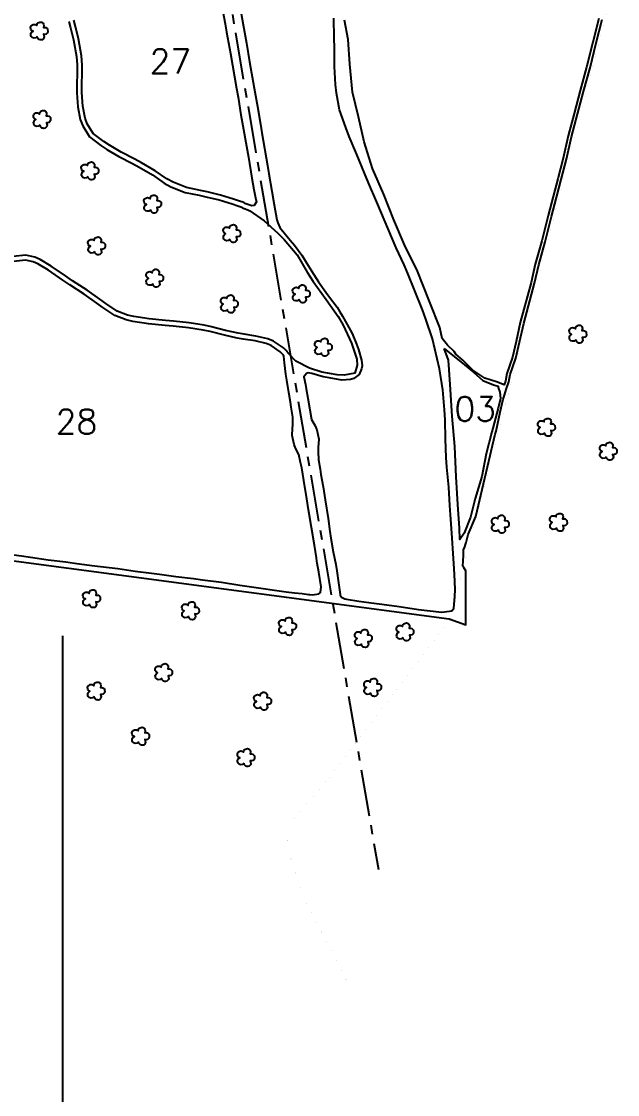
# Model space of a CAD drawing. Extents: x 742777 to 745927, y 7824687 to 7829142.
# Drawn here: x 744867 to 745345, y 7826176 to 7827038 of the extents above; entities that cross this region are included whole.
import ezdxf

# ---------------------------------------------------------------- set-up
doc = ezdxf.new("R2010")
doc.units = 0
doc.header["$MEASUREMENT"] = 0
doc.linetypes.add('CENTER', pattern=[2, 1.25, -0.25, 0.25, -0.25])
doc.linetypes.add('CONTINUO', pattern=[0])
for name, color, linetype in [('0114000982', 1, 'Continuous'), ('_SIMBOLO ARVORE', 118, 'Continuous'), ('CERCA', 54, 'CERCA_TopoEVN'), ('MALHA', 8, 'Continuous'), ('REDE_DE_LUZ', 6, 'CENTER'), ('TEXTO_NUN_TAL', 7, 'Continuous')]:
    doc.layers.add(name, color=color, linetype=linetype)
for name, color, linetype, lineweight in [('0114000982002', 5, 'Continuous', 25), ('0114000982003', 5, 'Continuous', 25), ('0114000982026', 5, 'Continuous', 25), ('0114000982027', 5, 'Continuous', 25), ('0114000982028', 5, 'Continuous', 25)]:
    doc.layers.add(name, color=color, linetype=linetype, lineweight=lineweight)
doc.styles.add('Simplex', font='simplex.shx')
doc.linetypes.add('CERCA_TopoEVN', pattern='A,0.5,-0.2,["X",Standard,S=0.1,R=0,X=-0.1,Y=-0.05],-0.2', length=0.9)

msp = doc.modelspace()

# ---------------------------------------------------------------- linework, layer by layer
at = {"layer": '0114000982', "linetype": 'Continuous'}
for points in [[(744750.08, 7826619.52), (745210.15, 7826558.2), (745223.43, 7826553.53), (745223.35, 7826596.79), (745222.05, 7826598.85), (745221.03, 7826600.65), (745221.63, 7826609.24), (745221.68, 7826613.69), (745222.67, 7826616.14), (745223.07, 7826617.88), (745223.69, 7826619.54), (745225.36, 7826626.01), (745231.39, 7826640.48), (745247.08, 7826706.55), (745247.91, 7826709.07), (745250.9, 7826724.32), (745253.31, 7826734.61), (745254.39, 7826737.96), (745255.95, 7826742.52), (745258.08, 7826748.45), (745259.11, 7826754.47), (745263.62, 7826767.52), (745266.55, 7826780.34), (745269.93, 7826795.49), (745278.5, 7826827.7), (745281.92, 7826842.43), (745287.16, 7826861.06), (745292.2, 7826881.36), (745296.17, 7826896.53), (745300.03, 7826910.84), (745304.19, 7826927.4), (745308.35, 7826945.27), (745313.19, 7826963.35), (745317.83, 7826981.67), (745323.12, 7827000.55), (745328.15, 7827020.58), (745332.98, 7827039.53)], [(744904.95, 7827037.91), (744906.23, 7827032.74), (744908.58, 7827023.03), (744910.98, 7827009.66), (744911.43, 7827002.94), (744911.43, 7826997.38), (744911.19, 7826986.19), (744911.35, 7826980.5), (744912.2, 7826969.36), (744914.03, 7826959.03), (744915.97, 7826953.92), (744921.49, 7826945.25), (744930.57, 7826938.15), (744935.28, 7826934.99), (744944.94, 7826929.5), (744955.83, 7826923.82), (744961.2, 7826920.87), (744971.99, 7826914.6), (744981.4, 7826908.09), (744986.83, 7826905.17), (744998.17, 7826900.61), (745009.56, 7826898.29), (745014.91, 7826897.08), (745025.41, 7826894.53), (745035.82, 7826891.48), (745040.52, 7826889.81), (745043.02, 7826888.96), (745043.46, 7826888.74), (745044.2, 7826888.12), (745045.59, 7826887.74), (745048.59, 7826886.7), (745050, 7826885.81), (745061.64, 7826877.9), (745072.71, 7826867.88), (745077.55, 7826862.82), (745088.03, 7826850.62), (745096.13, 7826836.59), (745100.91, 7826829.22), (745111.41, 7826814.61), (745120.91, 7826800.94), (745124.89, 7826794.07), (745131.67, 7826779.68), (745135.91, 7826766.62), (745136.24, 7826761.96), (745134.36, 7826755.42), (745125.76, 7826753.98), (745120.31, 7826754.06), (745107.87, 7826756.19), (745097.91, 7826759.62), (745087.04, 7826765.17), (745081.51, 7826771.1), (745080.82, 7826771.67), (745080.74, 7826771.92), (745080.13, 7826772.69), (745079.29, 7826773.57), (745077.06, 7826775.84), (745069.21, 7826781.15), (745064.49, 7826783.17), (745055.03, 7826785.34), (745045.5, 7826786.7), (745040.71, 7826787.57), (745030.59, 7826789.8), (745019.26, 7826792.74), (745013.33, 7826793.99), (745001.45, 7826795.95), (744988.9, 7826797.24), (744982.46, 7826797.88), (744969.27, 7826799.11), (744956.91, 7826800.91), (744951.97, 7826802.13), (744943.72, 7826805.36), (744934.52, 7826811.56), (744929.64, 7826814.95), (744919.49, 7826822.13), (744907.92, 7826829.75), (744902.21, 7826833.57), (744890.71, 7826841.43), (744881.88, 7826846.83), (744877.54, 7826848.71), (744870.29, 7826850.15), (744859.95, 7826849.18)]]:
    msp.add_lwpolyline(points, dxfattribs=at)
at = {"layer": '0114000982002', "linetype": 'Continuous'}
msp.add_lwpolyline([(745330.23, 7827040.22), (745325.41, 7827021.27), (745320.38, 7827001.28), (745315.09, 7826982.4), (745310.45, 7826964.06), (745305.61, 7826945.96), (745301.44, 7826928.07), (745297.3, 7826911.55), (745293.43, 7826897.26), (745289.46, 7826882.06), (745284.42, 7826861.78), (745279.18, 7826843.13), (745275.76, 7826828.39), (745267.18, 7826796.17), (745263.79, 7826780.96), (745260.89, 7826768.3), (745256.36, 7826755.17), (745255.33, 7826749.18), (745254.24, 7826746.13), (745253.37, 7826746.44), (745248.79, 7826748.2), (745238.62, 7826751.59), (745228.96, 7826757.9), (745221.08, 7826765.83), (745215.47, 7826770.85), (745213.99, 7826772.96), (745208.73, 7826778.08), (745204.57, 7826783.31), (745202.72, 7826792.09), (745194.23, 7826813.11), (745184.59, 7826837.28), (745174.28, 7826858.48), (745165.75, 7826878.67), (745157.7, 7826898.82), (745148.55, 7826919.72), (745141.97, 7826941.12), (745137.25, 7826961.34), (745132.57, 7826981.18), (745130.24, 7827003.46), (745129.03, 7827023.31), (745126.19, 7827038.81)], dxfattribs=at)
at = {"layer": '0114000982003', "linetype": 'Continuous'}
msp.add_lwpolyline([(745206.12, 7826775.18), (745222.27, 7826762.22), (745229.96, 7826756.03), (745237.19, 7826749.72), (745245.78, 7826746.07), (745249.4, 7826744.99), (745249.3, 7826743.87), (745250.8, 7826740.18), (745251.33, 7826735.2), (745249.46, 7826727.48), (745245.17, 7826711.42), (745244.26, 7826708.53), (745239.84, 7826690.62), (745236.17, 7826672.57), (745230.98, 7826654.83), (745227.29, 7826639.89), (745222.14, 7826626.96), (745218.53, 7826621.93), (745218.49, 7826631.08), (745217, 7826650.15), (745215.77, 7826672.32), (745214.59, 7826696.57), (745212.46, 7826721.05), (745210.91, 7826746.43), (745209.46, 7826765.86), (745206.12, 7826775.18)], close=True, dxfattribs=at)
at = {"layer": '0114000982026', "elevation": 717.2}
msp.add_lwpolyline([(745041.31, 7827055.04), (745044.77, 7827035.09), (745047.36, 7827020.34), (745049.96, 7827005.4), (745053.6, 7826984.27), (745056.19, 7826969.55), (745058.54, 7826955.47), (745059.72, 7826948.53), (745064.33, 7826922.09), (745065.47, 7826915.46), (745067.79, 7826901.73), (745069.67, 7826890.75), (745071.79, 7826878.68), (745072.59, 7826876.19), (745074.07, 7826872.44), (745075.2, 7826871.21), (745082.55, 7826862.37), (745085.89, 7826858.15), (745091.93, 7826850.1), (745096.82, 7826841.93), (745099.47, 7826837.65), (745105.18, 7826828.7), (745111.14, 7826820.52), (745114.13, 7826816.5), (745120.11, 7826808.57), (745122.35, 7826804.87), (745124.58, 7826801.17), (745127, 7826796.91), (745132.2, 7826787.25), (745135.67, 7826778.81), (745137.2, 7826774.56), (745139.85, 7826765.99), (745140.22, 7826761.34), (745139.81, 7826759.04), (745137.85, 7826754.52), (745133.63, 7826751.28), (745130.83, 7826750.37), (745123.85, 7826749.98), (745113.84, 7826751.64), (745109.03, 7826752.68), (745099.79, 7826755.18), (745096.82, 7826755.9), (745095.54, 7826755.36), (745093.39, 7826752.49), (745094.7, 7826746.43), (745095.37, 7826743.01), (745096.76, 7826735.37), (745099.65, 7826718.28), (745102.63, 7826713.11), (745103.79, 7826709.93), (745105.45, 7826702.39), (745104.96, 7826695.82), (745104.89, 7826692.53), (745105.11, 7826685.95), (745106.46, 7826678.4), (745107.21, 7826674.06), (745108.86, 7826664.26), (745110.5, 7826653.77), (745112.92, 7826638.93), (745114.32, 7826628.52), (745115.15, 7826623.17), (745117.06, 7826612.2), (745119.11, 7826601.93), (745119.97, 7826596.94), (745121.33, 7826587.25), (745122.61, 7826577.81), (745122.72, 7826577.34), (745123.57, 7826575.72), (745124.65, 7826575.03), (745126.41, 7826574.46), (745127.63, 7826574.21), (745137.64, 7826572.61), (745149.65, 7826570.94), (745156.13, 7826570.06), (745170.07, 7826568.22), (745185.55, 7826565.88), (745192.37, 7826564.97), (745204.19, 7826563.7), (745210.3, 7826564.46), (745212.05, 7826564.85), (745212.41, 7826565.11), (745213.73, 7826566.75), (745214.74, 7826576.26), (745214.88, 7826581.74), (745214.43, 7826594.13), (745213.61, 7826606.86), (745212.27, 7826627.02), (745211.16, 7826641.83), (745210.69, 7826649.21), (745209.94, 7826663.95), (745208.28, 7826679.94), (745207.74, 7826687.68), (745207.26, 7826702.61), (745206.83, 7826718.11), (745206.4, 7826726.03), (745205.09, 7826742.24), (745202.26, 7826758.88), (745200.58, 7826767.05), (745196.69, 7826783.07), (745191.42, 7826798.76), (745188.6, 7826806.47), (745182.59, 7826821.63), (745176.89, 7826835.53), (745173.88, 7826842.42), (745167.58, 7826856.11), (745152, 7826892.74), (745145.29, 7826908.29), (745142.08, 7826915.95), (745135.95, 7826931.03), (745129.82, 7826945.47), (745127.05, 7826952.64), (745122.1, 7826966.85), (745119.73, 7826980.33), (745118.92, 7826987.29), (745118.1, 7827001.67), (745118, 7827016.65), (745117.91, 7827024.4), (745117.62, 7827040.41)], dxfattribs=at)
at = {"layer": '0114000982027', "elevation": 714.03}
msp.add_lwpolyline([(745027.75, 7827050.06), (745030.21, 7827036.04), (745031.42, 7827029.29), (745033.79, 7827016.34), (745034.53, 7827012.2), (745039.49, 7826984.08), (745040.67, 7826977.13), (745043, 7826962.9), (745049.07, 7826928.78), (745051.84, 7826911.99), (745053.31, 7826902.96), (745055.03, 7826894.92), (745055.56, 7826893.03), (745053.5, 7826890.13), (745051.74, 7826889.84), (745046.77, 7826891.57), (745046.1, 7826891.75), (745045.67, 7826892.11), (745044.57, 7826892.66), (745041.84, 7826893.59), (745037.06, 7826895.29), (745026.45, 7826898.4), (745015.83, 7826900.98), (745010.4, 7826902.2), (744999.33, 7826904.46), (744988.53, 7826908.8), (744983.5, 7826911.51), (744974.14, 7826917.98), (744963.17, 7826924.35), (744957.72, 7826927.35), (744946.86, 7826933.01), (744937.39, 7826938.4), (744932.92, 7826941.39), (744924.5, 7826947.98), (744919.57, 7826955.72), (744917.91, 7826960.1), (744916.18, 7826969.86), (744915.35, 7826980.71), (744915.2, 7826986.2), (744915.43, 7826997.34), (744915.43, 7827003.07), (744914.96, 7827010.15), (744912.5, 7827023.86), (744910.12, 7827033.69), (744908.84, 7827038.88)], dxfattribs=at)
at = {"layer": '0114000982028', "elevation": 723.09}
msp.add_lwpolyline([(744852.79, 7826610.7), (744866.95, 7826608.77), (744874.05, 7826607.77), (744888.28, 7826605.71), (744902.44, 7826603.97), (744909.45, 7826603.05), (744923.34, 7826601.11), (744937.16, 7826599.51), (744944.09, 7826598.6), (744958.02, 7826596.59), (744971.17, 7826594.95), (744977.71, 7826594.08), (744990.69, 7826592.24), (745004.78, 7826590.57), (745012.12, 7826589.64), (745027.4, 7826587.61), (745042.04, 7826585.37), (745049.51, 7826584.27), (745079.27, 7826580.05), (745085.96, 7826579.2), (745092.07, 7826578.52), (745097.25, 7826577.81), (745098.18, 7826577.83), (745100.34, 7826577.65), (745105.4, 7826578.27), (745106.78, 7826579.54), (745107.24, 7826584.04), (745105.38, 7826595.76), (745104.19, 7826602.86), (745103.92, 7826604.55), (745103.51, 7826607.17), (745101.99, 7826617.31), (745097.27, 7826645.69), (745095.85, 7826654.64), (745093.44, 7826669.3), (745091.72, 7826679.51), (745090.9, 7826683.7), (745089.35, 7826690.28), (745086.76, 7826695.23), (745085.72, 7826698.29), (745084.17, 7826705.57), (745084.48, 7826711.19), (745084.59, 7826714.12), (745084.72, 7826720.21), (745083.32, 7826728.32), (745082.66, 7826732.28), (745081.43, 7826740.04), (745079.8, 7826749.89), (745079.09, 7826754.67), (745077.85, 7826763.92), (745077.41, 7826769.17), (745077.15, 7826770.01), (745077.11, 7826770.06), (745076.42, 7826770.79), (745074.49, 7826772.75), (745067.29, 7826777.62), (745063.25, 7826779.35), (745054.3, 7826781.4), (745044.86, 7826782.75), (745039.93, 7826783.65), (745029.66, 7826785.91), (745018.35, 7826788.85), (745012.6, 7826790.06), (745000.92, 7826791.98), (744988.5, 7826793.26), (744982.08, 7826793.9), (744968.8, 7826795.14), (744956.15, 7826796.98), (744950.76, 7826798.31), (744941.85, 7826801.8), (744932.27, 7826808.26), (744927.35, 7826811.67), (744917.24, 7826818.83), (744905.71, 7826826.42), (744899.97, 7826830.26), (744888.54, 7826838.07), (744880.04, 7826843.27), (744876.35, 7826844.87), (744870.09, 7826846.11), (744860.45, 7826845.21)], dxfattribs=at)
at = {"layer": '_SIMBOLO ARVORE', "linetype": 'CONTINUO'}
for points in [[(744879.5, 7827025.69, 0), (744878.25, 7827024.65, 0), (744876.67, 7827024.47, 0), (744875.54, 7827024.9, 0), (744874.74, 7827025.69, 0), (744874.41, 7827026.59, 0), (744874.32, 7827027.92, 0), (744874.75, 7827028.76, 0), (744875.2, 7827029.38, 0), (744876.12, 7827030, 0), (744875.54, 7827030.19, 0), (744874.96, 7827030.66, 0), (744874.29, 7827031.72, 0), (744874.17, 7827032.98, 0), (744874.66, 7827034.3, 0), (744875.17, 7827034.77, 0), (744876.1, 7827035.34, 0), (744877.07, 7827035.47, 0), (744877.85, 7827035.36, 0), (744878.47, 7827035.07, 0), (744879.15, 7827034.47, 0), (744879.35, 7827035.62, 0), (744879.52, 7827036.08, 0), (744880.03, 7827036.72, 0), (744880.78, 7827037, 0), (744881.51, 7827037.32, 0), (744882.34, 7827037.4, 0), (744883.12, 7827037.29, 0), (744883.75, 7827036.95, 0), (744884.23, 7827036.44, 0), (744884.64, 7827035.63, 0), (744884.8, 7827034.72, 0), (744884.43, 7827033.11, 0), (744885.56, 7827033.12, 0), (744886.49, 7827032.9, 0), (744887.38, 7827032.2, 0), (744887.86, 7827031.64, 0), (744888, 7827029.42, 0), (744887.45, 7827028.42, 0), (744886.73, 7827027.76, 0), (744885.59, 7827027.45, 0), (744884.59, 7827027.54, 0), (744885.12, 7827025.46, 0), (744884.88, 7827024.58, 0), (744884.28, 7827023.73, 0), (744883.62, 7827023.21, 0), (744882.68, 7827022.98, 0), (744881.74, 7827023.03, 0), (744881.05, 7827023.23, 0), (744880.25, 7827024.02, 0), (744879.7, 7827024.73, 0), (744879.53, 7827025.8, 0)], [(744881.71, 7826954.73, 0), (744880.47, 7826953.68, 0), (744878.89, 7826953.5, 0), (744877.76, 7826953.94, 0), (744876.96, 7826954.72, 0), (744876.63, 7826955.63, 0), (744876.54, 7826956.96, 0), (744876.97, 7826957.8, 0), (744877.42, 7826958.42, 0), (744878.34, 7826959.04, 0), (744877.76, 7826959.22, 0), (744877.18, 7826959.69, 0), (744876.51, 7826960.75, 0), (744876.39, 7826962.02, 0), (744876.87, 7826963.33, 0), (744877.38, 7826963.8, 0), (744878.31, 7826964.37, 0), (744879.29, 7826964.5, 0), (744880.07, 7826964.39, 0), (744880.69, 7826964.1, 0), (744881.37, 7826963.5, 0), (744881.57, 7826964.65, 0), (744881.74, 7826965.11, 0), (744882.25, 7826965.75, 0), (744883, 7826966.03, 0), (744883.73, 7826966.36, 0), (744884.56, 7826966.43, 0), (744885.34, 7826966.32, 0), (744885.97, 7826965.98, 0), (744886.45, 7826965.48, 0), (744886.86, 7826964.66, 0), (744887.02, 7826963.75, 0), (744886.64, 7826962.14, 0), (744887.78, 7826962.16, 0), (744888.71, 7826961.93, 0), (744889.59, 7826961.23, 0), (744890.08, 7826960.67, 0), (744890.22, 7826958.45, 0), (744889.67, 7826957.45, 0), (744888.95, 7826956.79, 0), (744887.81, 7826956.49, 0), (744886.81, 7826956.57, 0), (744887.34, 7826954.5, 0), (744887.1, 7826953.61, 0), (744886.5, 7826952.77, 0), (744885.83, 7826952.24, 0), (744884.9, 7826952.01, 0), (744883.96, 7826952.07, 0), (744883.27, 7826952.26, 0), (744882.46, 7826953.05, 0), (744881.92, 7826953.76, 0), (744881.75, 7826954.83, 0)], [(744920.18, 7826913.33, 0), (744918.93, 7826912.28, 0), (744917.35, 7826912.1, 0), (744916.22, 7826912.54, 0), (744915.42, 7826913.33, 0), (744915.09, 7826914.23, 0), (744915, 7826915.56, 0), (744915.43, 7826916.4, 0), (744915.89, 7826917.02, 0), (744916.8, 7826917.64, 0), (744916.22, 7826917.82, 0), (744915.65, 7826918.3, 0), (744914.97, 7826919.36, 0), (744914.85, 7826920.62, 0), (744915.34, 7826921.93, 0), (744915.85, 7826922.4, 0), (744916.78, 7826922.97, 0), (744917.75, 7826923.1, 0), (744918.54, 7826922.99, 0), (744919.15, 7826922.71, 0), (744919.83, 7826922.1, 0), (744920.03, 7826923.26, 0), (744920.2, 7826923.72, 0), (744920.71, 7826924.36, 0), (744921.46, 7826924.63, 0), (744922.2, 7826924.96, 0), (744923.02, 7826925.03, 0), (744923.8, 7826924.92, 0), (744924.44, 7826924.59, 0), (744924.91, 7826924.08, 0), (744925.32, 7826923.26, 0), (744925.48, 7826922.36, 0), (744925.11, 7826920.74, 0), (744926.24, 7826920.76, 0), (744927.18, 7826920.53, 0), (744928.06, 7826919.83, 0), (744928.55, 7826919.28, 0), (744928.68, 7826917.05, 0), (744928.13, 7826916.06, 0), (744927.41, 7826915.39, 0), (744926.27, 7826915.09, 0), (744925.27, 7826915.18, 0), (744925.8, 7826913.1, 0), (744925.56, 7826912.21, 0), (744924.96, 7826911.37, 0), (744924.3, 7826910.84, 0), (744923.36, 7826910.61, 0), (744922.43, 7826910.67, 0), (744921.73, 7826910.87, 0), (744920.93, 7826911.65, 0), (744920.38, 7826912.36, 0), (744920.22, 7826913.44, 0)], [(744970.48, 7826886.72, 0), (744969.23, 7826885.67, 0), (744967.65, 7826885.49, 0), (744966.52, 7826885.93, 0), (744965.72, 7826886.71, 0), (744965.39, 7826887.62, 0), (744965.3, 7826888.95, 0), (744965.73, 7826889.79, 0), (744966.19, 7826890.41, 0), (744967.1, 7826891.03, 0), (744966.52, 7826891.21, 0), (744965.95, 7826891.68, 0), (744965.27, 7826892.74, 0), (744965.15, 7826894.01, 0), (744965.64, 7826895.32, 0), (744966.15, 7826895.79, 0), (744967.08, 7826896.36, 0), (744968.05, 7826896.49, 0), (744968.83, 7826896.38, 0), (744969.45, 7826896.09, 0), (744970.13, 7826895.49, 0), (744970.33, 7826896.64, 0), (744970.5, 7826897.1, 0), (744971.01, 7826897.74, 0), (744971.76, 7826898.02, 0), (744972.5, 7826898.35, 0), (744973.32, 7826898.42, 0), (744974.1, 7826898.31, 0), (744974.74, 7826897.97, 0), (744975.21, 7826897.47, 0), (744975.62, 7826896.65, 0), (744975.78, 7826895.74, 0), (744975.41, 7826894.13, 0), (744976.54, 7826894.15, 0), (744977.47, 7826893.92, 0), (744978.36, 7826893.22, 0), (744978.85, 7826892.66, 0), (744978.98, 7826890.44, 0), (744978.43, 7826889.44, 0), (744977.71, 7826888.78, 0), (744976.57, 7826888.48, 0), (744975.57, 7826888.56, 0), (744976.1, 7826886.49, 0), (744975.86, 7826885.6, 0), (744975.26, 7826884.76, 0), (744974.6, 7826884.23, 0), (744973.66, 7826884, 0), (744972.73, 7826884.06, 0), (744972.03, 7826884.25, 0), (744971.23, 7826885.04, 0), (744970.68, 7826885.75, 0), (744970.52, 7826886.82, 0)], [(745034.09, 7826863.06, 0), (745032.85, 7826862.02, 0), (745031.26, 7826861.83, 0), (745030.13, 7826862.27, 0), (745029.33, 7826863.06, 0), (745029, 7826863.96, 0), (745028.91, 7826865.29, 0), (745029.34, 7826866.13, 0), (745029.8, 7826866.75, 0), (745030.71, 7826867.37, 0), (745030.13, 7826867.56, 0), (745029.56, 7826868.03, 0), (745028.89, 7826869.09, 0), (745028.77, 7826870.35, 0), (745029.25, 7826871.66, 0), (745029.76, 7826872.14, 0), (745030.69, 7826872.7, 0), (745031.67, 7826872.83, 0), (745032.45, 7826872.72, 0), (745033.06, 7826872.44, 0), (745033.74, 7826871.83, 0), (745033.94, 7826872.99, 0), (745034.12, 7826873.45, 0), (745034.62, 7826874.09, 0), (745035.37, 7826874.36, 0), (745036.11, 7826874.69, 0), (745036.93, 7826874.77, 0), (745037.71, 7826874.65, 0), (745038.35, 7826874.32, 0), (745038.82, 7826873.81, 0), (745039.23, 7826872.99, 0), (745039.4, 7826872.09, 0), (745039.02, 7826870.47, 0), (745040.15, 7826870.49, 0), (745041.09, 7826870.27, 0), (745041.97, 7826869.57, 0), (745042.46, 7826869.01, 0), (745042.59, 7826866.78, 0), (745042.05, 7826865.79, 0), (745041.32, 7826865.12, 0), (745040.18, 7826864.82, 0), (745039.18, 7826864.91, 0), (745039.72, 7826862.83, 0), (745039.47, 7826861.95, 0), (745038.87, 7826861.1, 0), (745038.21, 7826860.57, 0), (745037.27, 7826860.34, 0), (745036.34, 7826860.4, 0), (745035.64, 7826860.6, 0), (745034.84, 7826861.38, 0), (745034.3, 7826862.09, 0), (745034.13, 7826863.17, 0)], [(744925.55, 7826853.13, 0), (744924.31, 7826852.08, 0), (744922.72, 7826851.9, 0), (744921.6, 7826852.34, 0), (744920.8, 7826853.13, 0), (744920.47, 7826854.03, 0), (744920.38, 7826855.36, 0), (744920.81, 7826856.2, 0), (744921.26, 7826856.82, 0), (744922.17, 7826857.44, 0), (744921.59, 7826857.62, 0), (744921.02, 7826858.1, 0), (744920.35, 7826859.16, 0), (744920.23, 7826860.42, 0), (744920.71, 7826861.73, 0), (744921.22, 7826862.2, 0), (744922.15, 7826862.77, 0), (744923.13, 7826862.9, 0), (744923.91, 7826862.79, 0), (744924.53, 7826862.51, 0), (744925.2, 7826861.9, 0), (744925.41, 7826863.06, 0), (744925.58, 7826863.52, 0), (744926.08, 7826864.16, 0), (744926.84, 7826864.43, 0), (744927.57, 7826864.76, 0), (744928.4, 7826864.83, 0), (744929.18, 7826864.72, 0), (744929.81, 7826864.39, 0), (744930.28, 7826863.88, 0), (744930.7, 7826863.06, 0), (744930.86, 7826862.16, 0), (744930.48, 7826860.54, 0), (744931.62, 7826860.56, 0), (744932.55, 7826860.33, 0), (744933.43, 7826859.64, 0), (744933.92, 7826859.08, 0), (744934.06, 7826856.85, 0), (744933.51, 7826855.86, 0), (744932.79, 7826855.19, 0), (744931.65, 7826854.89, 0), (744930.65, 7826854.98, 0), (744931.18, 7826852.9, 0), (744930.94, 7826852.01, 0), (744930.33, 7826851.17, 0), (744929.67, 7826850.64, 0), (744928.73, 7826850.41, 0), (744927.8, 7826850.47, 0), (744927.1, 7826850.67, 0), (744926.3, 7826851.45, 0), (744925.76, 7826852.16, 0), (744925.59, 7826853.24, 0)], [(744972.15, 7826827.26, 0), (744970.91, 7826826.21, 0), (744969.33, 7826826.03, 0), (744968.2, 7826826.47, 0), (744967.4, 7826827.25, 0), (744967.07, 7826828.15, 0), (744966.98, 7826829.49, 0), (744967.41, 7826830.33, 0), (744967.86, 7826830.95, 0), (744968.77, 7826831.57, 0), (744968.19, 7826831.75, 0), (744967.62, 7826832.22, 0), (744966.95, 7826833.28, 0), (744966.83, 7826834.54, 0), (744967.31, 7826835.86, 0), (744967.82, 7826836.33, 0), (744968.75, 7826836.9, 0), (744969.73, 7826837.03, 0), (744970.51, 7826836.92, 0), (744971.13, 7826836.63, 0), (744971.8, 7826836.03, 0), (744972.01, 7826837.18, 0), (744972.18, 7826837.64, 0), (744972.69, 7826838.28, 0), (744973.44, 7826838.56, 0), (744974.17, 7826838.89, 0), (744975, 7826838.96, 0), (744975.78, 7826838.85, 0), (744976.41, 7826838.51, 0), (744976.88, 7826838, 0), (744977.3, 7826837.19, 0), (744977.46, 7826836.28, 0), (744977.08, 7826834.67, 0), (744978.22, 7826834.69, 0), (744979.15, 7826834.46, 0), (744980.03, 7826833.76, 0), (744980.52, 7826833.2, 0), (744980.66, 7826830.98, 0), (744980.11, 7826829.98, 0), (744979.39, 7826829.32, 0), (744978.25, 7826829.01, 0), (744977.25, 7826829.1, 0), (744977.78, 7826827.03, 0), (744977.54, 7826826.14, 0), (744976.94, 7826825.3, 0), (744976.27, 7826824.77, 0), (744975.33, 7826824.54, 0), (744974.4, 7826824.59, 0), (744973.7, 7826824.79, 0), (744972.9, 7826825.58, 0), (744972.36, 7826826.29, 0), (744972.19, 7826827.36, 0)], [(745089.77, 7826814.69, 0), (745088.52, 7826813.64, 0), (745086.94, 7826813.46, 0), (745085.81, 7826813.9, 0), (745085.01, 7826814.69, 0), (745084.68, 7826815.59, 0), (745084.59, 7826816.92, 0), (745085.02, 7826817.76, 0), (745085.47, 7826818.38, 0), (745086.39, 7826819, 0), (745085.81, 7826819.18, 0), (745085.23, 7826819.66, 0), (745084.56, 7826820.72, 0), (745084.44, 7826821.98, 0), (745084.92, 7826823.29, 0), (745085.43, 7826823.76, 0), (745086.36, 7826824.33, 0), (745087.34, 7826824.46, 0), (745088.12, 7826824.35, 0), (745088.74, 7826824.07, 0), (745089.42, 7826823.46, 0), (745089.62, 7826824.62, 0), (745089.79, 7826825.08, 0), (745090.3, 7826825.72, 0), (745091.05, 7826825.99, 0), (745091.78, 7826826.32, 0), (745092.61, 7826826.39, 0), (745093.39, 7826826.28, 0), (745094.02, 7826825.95, 0), (745094.5, 7826825.44, 0), (745094.91, 7826824.62, 0), (745095.07, 7826823.72, 0), (745094.69, 7826822.1, 0), (745095.83, 7826822.12, 0), (745096.76, 7826821.89, 0), (745097.64, 7826821.19, 0), (745098.13, 7826820.64, 0), (745098.27, 7826818.41, 0), (745097.72, 7826817.42, 0), (745097, 7826816.75, 0), (745095.86, 7826816.45, 0), (745094.86, 7826816.54, 0), (745095.39, 7826814.46, 0), (745095.15, 7826813.57, 0), (745094.55, 7826812.73, 0), (745093.89, 7826812.2, 0), (745092.95, 7826811.97, 0), (745092.01, 7826812.03, 0), (745091.32, 7826812.23, 0), (745090.52, 7826813.01, 0), (745089.97, 7826813.72, 0), (745089.8, 7826814.8, 0)], [(745032.07, 7826806.56, 0), (745030.82, 7826805.51, 0), (745029.24, 7826805.33, 0), (745028.11, 7826805.77, 0), (745027.31, 7826806.55, 0), (745026.98, 7826807.46, 0), (745026.89, 7826808.79, 0), (745027.32, 7826809.63, 0), (745027.78, 7826810.25, 0), (745028.69, 7826810.87, 0), (745028.11, 7826811.05, 0), (745027.54, 7826811.52, 0), (745026.86, 7826812.58, 0), (745026.74, 7826813.85, 0), (745027.23, 7826815.16, 0), (745027.74, 7826815.63, 0), (745028.67, 7826816.2, 0), (745029.65, 7826816.33, 0), (745030.43, 7826816.22, 0), (745031.04, 7826815.93, 0), (745031.72, 7826815.33, 0), (745031.92, 7826816.48, 0), (745032.09, 7826816.94, 0), (745032.6, 7826817.58, 0), (745033.35, 7826817.86, 0), (745034.09, 7826818.19, 0), (745034.91, 7826818.26, 0), (745035.69, 7826818.15, 0), (745036.33, 7826817.82, 0), (745036.8, 7826817.31, 0), (745037.21, 7826816.49, 0), (745037.37, 7826815.58, 0), (745037, 7826813.97, 0), (745038.13, 7826813.99, 0), (745039.07, 7826813.76, 0), (745039.95, 7826813.06, 0), (745040.44, 7826812.5, 0), (745040.57, 7826810.28, 0), (745040.03, 7826809.28, 0), (745039.3, 7826808.62, 0), (745038.16, 7826808.32, 0), (745037.16, 7826808.4, 0), (745037.7, 7826806.33, 0), (745037.45, 7826805.44, 0), (745036.85, 7826804.6, 0), (745036.19, 7826804.07, 0), (745035.25, 7826803.84, 0), (745034.32, 7826803.9, 0), (745033.62, 7826804.09, 0), (745032.82, 7826804.88, 0), (745032.27, 7826805.59, 0), (745032.11, 7826806.67, 0)], [(745311.75, 7826782.32, 0), (745310.51, 7826781.27, 0), (745308.93, 7826781.09, 0), (745307.8, 7826781.52, 0), (745307, 7826782.31, 0), (745306.67, 7826783.21, 0), (745306.58, 7826784.54, 0), (745307.01, 7826785.38, 0), (745307.46, 7826786, 0), (745308.37, 7826786.62, 0), (745307.79, 7826786.81, 0), (745307.22, 7826787.28, 0), (745306.55, 7826788.34, 0), (745306.43, 7826789.6, 0), (745306.91, 7826790.92, 0), (745307.42, 7826791.39, 0), (745308.35, 7826791.96, 0), (745309.33, 7826792.09, 0), (745310.11, 7826791.98, 0), (745310.73, 7826791.69, 0), (745311.4, 7826791.09, 0), (745311.61, 7826792.24, 0), (745311.78, 7826792.7, 0), (745312.29, 7826793.34, 0), (745313.04, 7826793.62, 0), (745313.77, 7826793.94, 0), (745314.6, 7826794.02, 0), (745315.38, 7826793.91, 0), (745316.01, 7826793.57, 0), (745316.48, 7826793.06, 0), (745316.9, 7826792.25, 0), (745317.06, 7826791.34, 0), (745316.68, 7826789.73, 0), (745317.82, 7826789.74, 0), (745318.75, 7826789.52, 0), (745319.63, 7826788.82, 0), (745320.12, 7826788.26, 0), (745320.26, 7826786.04, 0), (745319.71, 7826785.04, 0), (745318.99, 7826784.38, 0), (745317.85, 7826784.07, 0), (745316.85, 7826784.16, 0), (745317.38, 7826782.08, 0), (745317.14, 7826781.2, 0), (745316.54, 7826780.35, 0), (745315.87, 7826779.83, 0), (745314.93, 7826779.6, 0), (745314, 7826779.65, 0), (745313.3, 7826779.85, 0), (745312.5, 7826780.64, 0), (745311.96, 7826781.35, 0), (745311.79, 7826782.42, 0)], [(745107.52, 7826771.81, 0), (745106.27, 7826770.77, 0), (745104.69, 7826770.59, 0), (745103.56, 7826771.02, 0), (745102.76, 7826771.81, 0), (745102.43, 7826772.71, 0), (745102.34, 7826774.04, 0), (745102.77, 7826774.88, 0), (745103.23, 7826775.5, 0), (745104.14, 7826776.12, 0), (745103.56, 7826776.31, 0), (745102.99, 7826776.78, 0), (745102.31, 7826777.84, 0), (745102.19, 7826779.1, 0), (745102.68, 7826780.42, 0), (745103.19, 7826780.89, 0), (745104.12, 7826781.46, 0), (745105.09, 7826781.59, 0), (745105.87, 7826781.47, 0), (745106.49, 7826781.19, 0), (745107.17, 7826780.59, 0), (745107.37, 7826781.74, 0), (745107.54, 7826782.2, 0), (745108.05, 7826782.84, 0), (745108.8, 7826783.12, 0), (745109.54, 7826783.44, 0), (745110.36, 7826783.52, 0), (745111.14, 7826783.41, 0), (745111.78, 7826783.07, 0), (745112.25, 7826782.56, 0), (745112.66, 7826781.75, 0), (745112.82, 7826780.84, 0), (745112.45, 7826779.23, 0), (745113.58, 7826779.24, 0), (745114.51, 7826779.02, 0), (745115.4, 7826778.32, 0), (745115.89, 7826777.76, 0), (745116.02, 7826775.54, 0), (745115.47, 7826774.54, 0), (745114.75, 7826773.88, 0), (745113.61, 7826773.57, 0), (745112.61, 7826773.66, 0), (745113.14, 7826771.58, 0), (745112.9, 7826770.7, 0), (745112.3, 7826769.85, 0), (745111.64, 7826769.33, 0), (745110.7, 7826769.1, 0), (745109.77, 7826769.15, 0), (745109.07, 7826769.35, 0), (745108.27, 7826770.14, 0), (745107.72, 7826770.85, 0), (745107.56, 7826771.92, 0)], [(745286.57, 7826707.54, 0), (745285.32, 7826706.49, 0), (745283.74, 7826706.31, 0), (745282.61, 7826706.75, 0), (745281.81, 7826707.53, 0), (745281.48, 7826708.43, 0), (745281.39, 7826709.76, 0), (745281.82, 7826710.6, 0), (745282.27, 7826711.23, 0), (745283.19, 7826711.84, 0), (745282.61, 7826712.03, 0), (745282.03, 7826712.5, 0), (745281.36, 7826713.56, 0), (745281.24, 7826714.82, 0), (745281.73, 7826716.14, 0), (745282.24, 7826716.61, 0), (745283.17, 7826717.18, 0), (745284.14, 7826717.31, 0), (745284.92, 7826717.2, 0), (745285.54, 7826716.91, 0), (745286.22, 7826716.31, 0), (745286.42, 7826717.46, 0), (745286.59, 7826717.92, 0), (745287.1, 7826718.56, 0), (745287.85, 7826718.84, 0), (745288.58, 7826719.16, 0), (745289.41, 7826719.24, 0), (745290.19, 7826719.13, 0), (745290.83, 7826718.79, 0), (745291.3, 7826718.28, 0), (745291.71, 7826717.47, 0), (745291.87, 7826716.56, 0), (745291.5, 7826714.95, 0), (745292.63, 7826714.96, 0), (745293.56, 7826714.74, 0), (745294.45, 7826714.04, 0), (745294.94, 7826713.48, 0), (745295.07, 7826711.26, 0), (745294.52, 7826710.26, 0), (745293.8, 7826709.6, 0), (745292.66, 7826709.29, 0), (745291.66, 7826709.38, 0), (745292.19, 7826707.3, 0), (745291.95, 7826706.42, 0), (745291.35, 7826705.57, 0), (745290.69, 7826705.05, 0), (745289.75, 7826704.82, 0), (745288.82, 7826704.87, 0), (745288.12, 7826705.07, 0), (745287.32, 7826705.86, 0), (745286.77, 7826706.57, 0), (745286.6, 7826707.64, 0)], [(745336.2, 7826688.29, 0), (745334.96, 7826687.24, 0), (745333.37, 7826687.06, 0), (745332.24, 7826687.5, 0), (745331.44, 7826688.28, 0), (745331.11, 7826689.18, 0), (745331.02, 7826690.51, 0), (745331.46, 7826691.35, 0), (745331.91, 7826691.97, 0), (745332.82, 7826692.59, 0), (745332.24, 7826692.78, 0), (745331.67, 7826693.25, 0), (745331, 7826694.31, 0), (745330.88, 7826695.57, 0), (745331.36, 7826696.89, 0), (745331.87, 7826697.36, 0), (745332.8, 7826697.93, 0), (745333.78, 7826698.06, 0), (745334.56, 7826697.95, 0), (745335.18, 7826697.66, 0), (745335.85, 7826697.06, 0), (745336.06, 7826698.21, 0), (745336.23, 7826698.67, 0), (745336.73, 7826699.31, 0), (745337.49, 7826699.59, 0), (745338.22, 7826699.91, 0), (745339.05, 7826699.99, 0), (745339.83, 7826699.88, 0), (745340.46, 7826699.54, 0), (745340.93, 7826699.03, 0), (745341.35, 7826698.22, 0), (745341.51, 7826697.31, 0), (745341.13, 7826695.7, 0), (745342.26, 7826695.71, 0), (745343.2, 7826695.49, 0), (745344.08, 7826694.79, 0), (745344.57, 7826694.23, 0), (745344.7, 7826692.01, 0), (745344.16, 7826691.01, 0), (745343.43, 7826690.35, 0), (745342.29, 7826690.04, 0), (745341.29, 7826690.13, 0), (745341.83, 7826688.05, 0), (745341.58, 7826687.17, 0), (745340.98, 7826686.32, 0), (745340.32, 7826685.8, 0), (745339.38, 7826685.57, 0), (745338.45, 7826685.62, 0), (745337.75, 7826685.82, 0), (745336.95, 7826686.61, 0), (745336.41, 7826687.32, 0), (745336.24, 7826688.39, 0)], [(745296.2, 7826631.27, 0), (745294.95, 7826630.23, 0), (745293.37, 7826630.05, 0), (745292.24, 7826630.48, 0), (745291.44, 7826631.27, 0), (745291.11, 7826632.17, 0), (745291.02, 7826633.5, 0), (745291.45, 7826634.34, 0), (745291.91, 7826634.96, 0), (745292.82, 7826635.58, 0), (745292.24, 7826635.77, 0), (745291.67, 7826636.24, 0), (745290.99, 7826637.3, 0), (745290.87, 7826638.56, 0), (745291.36, 7826639.88, 0), (745291.87, 7826640.35, 0), (745292.8, 7826640.92, 0), (745293.77, 7826641.05, 0), (745294.55, 7826640.94, 0), (745295.17, 7826640.65, 0), (745295.85, 7826640.05, 0), (745296.05, 7826641.2, 0), (745296.22, 7826641.66, 0), (745296.73, 7826642.3, 0), (745297.48, 7826642.58, 0), (745298.21, 7826642.9, 0), (745299.04, 7826642.98, 0), (745299.82, 7826642.87, 0), (745300.46, 7826642.53, 0), (745300.93, 7826642.02, 0), (745301.34, 7826641.21, 0), (745301.5, 7826640.3, 0), (745301.13, 7826638.69, 0), (745302.26, 7826638.7, 0), (745303.19, 7826638.48, 0), (745304.08, 7826637.78, 0), (745304.57, 7826637.22, 0), (745304.7, 7826635, 0), (745304.15, 7826634, 0), (745303.43, 7826633.34, 0), (745302.29, 7826633.03, 0), (745301.29, 7826633.12, 0), (745301.82, 7826631.04, 0), (745301.58, 7826630.16, 0), (745300.98, 7826629.31, 0), (745300.32, 7826628.79, 0), (745299.38, 7826628.56, 0), (745298.45, 7826628.61, 0), (745297.75, 7826628.81, 0), (745296.95, 7826629.6, 0), (745296.4, 7826630.31, 0), (745296.24, 7826631.38, 0)], [(745249.52, 7826629.79, 0), (745248.28, 7826628.75, 0), (745246.69, 7826628.57, 0), (745245.57, 7826629, 0), (745244.77, 7826629.79, 0), (745244.44, 7826630.69, 0), (745244.35, 7826632.02, 0), (745244.78, 7826632.86, 0), (745245.23, 7826633.48, 0), (745246.14, 7826634.1, 0), (745245.56, 7826634.29, 0), (745244.99, 7826634.76, 0), (745244.32, 7826635.82, 0), (745244.2, 7826637.08, 0), (745244.68, 7826638.4, 0), (745245.19, 7826638.87, 0), (745246.12, 7826639.44, 0), (745247.1, 7826639.57, 0), (745247.88, 7826639.46, 0), (745248.5, 7826639.17, 0), (745249.17, 7826638.57, 0), (745249.38, 7826639.72, 0), (745249.55, 7826640.18, 0), (745250.05, 7826640.82, 0), (745250.81, 7826641.1, 0), (745251.54, 7826641.42, 0), (745252.37, 7826641.5, 0), (745253.15, 7826641.39, 0), (745253.78, 7826641.05, 0), (745254.25, 7826640.54, 0), (745254.67, 7826639.73, 0), (745254.83, 7826638.82, 0), (745254.45, 7826637.21, 0), (745255.58, 7826637.22, 0), (745256.52, 7826637, 0), (745257.4, 7826636.3, 0), (745257.89, 7826635.74, 0), (745258.03, 7826633.52, 0), (745257.48, 7826632.52, 0), (745256.76, 7826631.86, 0), (745255.62, 7826631.55, 0), (745254.62, 7826631.64, 0), (745255.15, 7826629.56, 0), (745254.91, 7826628.68, 0), (745254.3, 7826627.83, 0), (745253.64, 7826627.31, 0), (745252.7, 7826627.08, 0), (745251.77, 7826627.13, 0), (745251.07, 7826627.33, 0), (745250.27, 7826628.12, 0), (745249.73, 7826628.83, 0), (745249.56, 7826629.9, 0)], [(744921.5, 7826569.98, 0), (744920.25, 7826568.94, 0), (744918.67, 7826568.75, 0), (744917.54, 7826569.19, 0), (744916.74, 7826569.98, 0), (744916.41, 7826570.88, 0), (744916.32, 7826572.21, 0), (744916.75, 7826573.05, 0), (744917.21, 7826573.67, 0), (744918.12, 7826574.29, 0), (744917.54, 7826574.48, 0), (744916.97, 7826574.95, 0), (744916.29, 7826576.01, 0), (744916.17, 7826577.27, 0), (744916.66, 7826578.59, 0), (744917.17, 7826579.06, 0), (744918.1, 7826579.63, 0), (744919.07, 7826579.76, 0), (744919.85, 7826579.64, 0), (744920.47, 7826579.36, 0), (744921.15, 7826578.76, 0), (744921.35, 7826579.91, 0), (744921.52, 7826580.37, 0), (744922.03, 7826581.01, 0), (744922.78, 7826581.29, 0), (744923.51, 7826581.61, 0), (744924.34, 7826581.69, 0), (744925.12, 7826581.58, 0), (744925.76, 7826581.24, 0), (744926.23, 7826580.73, 0), (744926.64, 7826579.92, 0), (744926.8, 7826579.01, 0), (744926.43, 7826577.4, 0), (744927.56, 7826577.41, 0), (744928.49, 7826577.19, 0), (744929.38, 7826576.49, 0), (744929.87, 7826575.93, 0), (744930, 7826573.7, 0), (744929.45, 7826572.71, 0), (744928.73, 7826572.05, 0), (744927.59, 7826571.74, 0), (744926.59, 7826571.83, 0), (744927.12, 7826569.75, 0), (744926.88, 7826568.87, 0), (744926.28, 7826568.02, 0), (744925.62, 7826567.5, 0), (744924.68, 7826567.26, 0), (744923.75, 7826567.32, 0), (744923.05, 7826567.52, 0), (744922.25, 7826568.31, 0), (744921.7, 7826569.02, 0), (744921.54, 7826570.09, 0)], [(745000.89, 7826560.34, 0), (744999.65, 7826559.3, 0), (744998.06, 7826559.11, 0), (744996.93, 7826559.55, 0), (744996.13, 7826560.34, 0), (744995.8, 7826561.24, 0), (744995.71, 7826562.57, 0), (744996.14, 7826563.41, 0), (744996.6, 7826564.03, 0), (744997.51, 7826564.65, 0), (744996.93, 7826564.84, 0), (744996.36, 7826565.31, 0), (744995.69, 7826566.37, 0), (744995.57, 7826567.63, 0), (744996.05, 7826568.95, 0), (744996.56, 7826569.42, 0), (744997.49, 7826569.99, 0), (744998.47, 7826570.12, 0), (744999.25, 7826570, 0), (744999.86, 7826569.72, 0), (745000.54, 7826569.11, 0), (745000.74, 7826570.27, 0), (745000.92, 7826570.73, 0), (745001.42, 7826571.37, 0), (745002.17, 7826571.65, 0), (745002.91, 7826571.97, 0), (745003.73, 7826572.05, 0), (745004.52, 7826571.94, 0), (745005.15, 7826571.6, 0), (745005.62, 7826571.09, 0), (745006.03, 7826570.28, 0), (745006.2, 7826569.37, 0), (745005.82, 7826567.75, 0), (745006.95, 7826567.77, 0), (745007.89, 7826567.55, 0), (745008.77, 7826566.85, 0), (745009.26, 7826566.29, 0), (745009.39, 7826564.06, 0), (745008.85, 7826563.07, 0), (745008.12, 7826562.41, 0), (745006.98, 7826562.1, 0), (745005.98, 7826562.19, 0), (745006.52, 7826560.11, 0), (745006.27, 7826559.23, 0), (745005.67, 7826558.38, 0), (745005.01, 7826557.86, 0), (745004.07, 7826557.62, 0), (745003.14, 7826557.68, 0), (745002.44, 7826557.88, 0), (745001.64, 7826558.67, 0), (745001.1, 7826559.37, 0), (745000.93, 7826560.45, 0)], [(745078.8, 7826547.74, 0), (745077.55, 7826546.69, 0), (745075.97, 7826546.51, 0), (745074.84, 7826546.95, 0), (745074.04, 7826547.73, 0), (745073.71, 7826548.63, 0), (745073.62, 7826549.97, 0), (745074.05, 7826550.81, 0), (745074.51, 7826551.43, 0), (745075.42, 7826552.05, 0), (745074.84, 7826552.23, 0), (745074.27, 7826552.7, 0), (745073.6, 7826553.76, 0), (745073.47, 7826555.02, 0), (745073.96, 7826556.34, 0), (745074.47, 7826556.81, 0), (745075.4, 7826557.38, 0), (745076.38, 7826557.51, 0), (745077.16, 7826557.4, 0), (745077.77, 7826557.11, 0), (745078.45, 7826556.51, 0), (745078.65, 7826557.66, 0), (745078.83, 7826558.12, 0), (745079.33, 7826558.76, 0), (745080.08, 7826559.04, 0), (745080.82, 7826559.37, 0), (745081.64, 7826559.44, 0), (745082.42, 7826559.33, 0), (745083.06, 7826558.99, 0), (745083.53, 7826558.48, 0), (745083.94, 7826557.67, 0), (745084.11, 7826556.76, 0), (745083.73, 7826555.15, 0), (745084.86, 7826555.17, 0), (745085.8, 7826554.94, 0), (745086.68, 7826554.24, 0), (745087.17, 7826553.68, 0), (745087.3, 7826551.46, 0), (745086.76, 7826550.46, 0), (745086.03, 7826549.8, 0), (745084.89, 7826549.5, 0), (745083.89, 7826549.58, 0), (745084.43, 7826547.51, 0), (745084.18, 7826546.62, 0), (745083.58, 7826545.78, 0), (745082.92, 7826545.25, 0), (745081.98, 7826545.02, 0), (745081.05, 7826545.07, 0), (745080.35, 7826545.27, 0), (745079.55, 7826546.06, 0), (745079.01, 7826546.77, 0), (745078.84, 7826547.84, 0)], [(745139.64, 7826538.1, 0), (745138.4, 7826537.05, 0), (745136.82, 7826536.87, 0), (745135.69, 7826537.31, 0), (745134.89, 7826538.09, 0), (745134.56, 7826538.99, 0), (745134.47, 7826540.33, 0), (745134.9, 7826541.17, 0), (745135.35, 7826541.79, 0), (745136.26, 7826542.41, 0), (745135.68, 7826542.59, 0), (745135.11, 7826543.06, 0), (745134.44, 7826544.12, 0), (745134.32, 7826545.38, 0), (745134.8, 7826546.7, 0), (745135.31, 7826547.17, 0), (745136.24, 7826547.74, 0), (745137.22, 7826547.87, 0), (745138, 7826547.76, 0), (745138.62, 7826547.47, 0), (745139.29, 7826546.87, 0), (745139.5, 7826548.02, 0), (745139.67, 7826548.48, 0), (745140.18, 7826549.12, 0), (745140.93, 7826549.4, 0), (745141.66, 7826549.73, 0), (745142.49, 7826549.8, 0), (745143.27, 7826549.69, 0), (745143.9, 7826549.35, 0), (745144.37, 7826548.84, 0), (745144.79, 7826548.03, 0), (745144.95, 7826547.12, 0), (745144.57, 7826545.51, 0), (745145.71, 7826545.53, 0), (745146.64, 7826545.3, 0), (745147.52, 7826544.6, 0), (745148.01, 7826544.04, 0), (745148.15, 7826541.82, 0), (745147.6, 7826540.82, 0), (745146.88, 7826540.16, 0), (745145.74, 7826539.85, 0), (745144.74, 7826539.94, 0), (745145.27, 7826537.87, 0), (745145.03, 7826536.98, 0), (745144.43, 7826536.14, 0), (745143.76, 7826535.61, 0), (745142.82, 7826535.38, 0), (745141.89, 7826535.43, 0), (745141.19, 7826535.63, 0), (745140.39, 7826536.42, 0), (745139.85, 7826537.13, 0), (745139.68, 7826538.2, 0)], [(745173.03, 7826543.29, 0), (745171.79, 7826542.24, 0), (745170.21, 7826542.06, 0), (745169.08, 7826542.5, 0), (745168.28, 7826543.28, 0), (745167.95, 7826544.19, 0), (745167.86, 7826545.52, 0), (745168.29, 7826546.36, 0), (745168.74, 7826546.98, 0), (745169.65, 7826547.6, 0), (745169.07, 7826547.78, 0), (745168.5, 7826548.25, 0), (745167.83, 7826549.31, 0), (745167.71, 7826550.58, 0), (745168.19, 7826551.89, 0), (745168.7, 7826552.36, 0), (745169.63, 7826552.93, 0), (745170.61, 7826553.06, 0), (745171.39, 7826552.95, 0), (745172.01, 7826552.66, 0), (745172.68, 7826552.06, 0), (745172.89, 7826553.21, 0), (745173.06, 7826553.67, 0), (745173.57, 7826554.31, 0), (745174.32, 7826554.59, 0), (745175.05, 7826554.92, 0), (745175.88, 7826554.99, 0), (745176.66, 7826554.88, 0), (745177.29, 7826554.54, 0), (745177.76, 7826554.04, 0), (745178.18, 7826553.22, 0), (745178.34, 7826552.31, 0), (745177.96, 7826550.7, 0), (745179.1, 7826550.72, 0), (745180.03, 7826550.49, 0), (745180.91, 7826549.79, 0), (745181.4, 7826549.23, 0), (745181.54, 7826547.01, 0), (745180.99, 7826546.01, 0), (745180.27, 7826545.35, 0), (745179.13, 7826545.05, 0), (745178.13, 7826545.13, 0), (745178.66, 7826543.06, 0), (745178.42, 7826542.17, 0), (745177.81, 7826541.33, 0), (745177.15, 7826540.8, 0), (745176.21, 7826540.57, 0), (745175.28, 7826540.63, 0), (745174.58, 7826540.82, 0), (745173.78, 7826541.61, 0), (745173.24, 7826542.32, 0), (745173.07, 7826543.39, 0)], [(744979.37, 7826510.66, 0), (744978.13, 7826509.61, 0), (744976.54, 7826509.43, 0), (744975.42, 7826509.87, 0), (744974.62, 7826510.66, 0), (744974.28, 7826511.56, 0), (744974.2, 7826512.89, 0), (744974.63, 7826513.73, 0), (744975.08, 7826514.35, 0), (744975.99, 7826514.97, 0), (744975.41, 7826515.15, 0), (744974.84, 7826515.63, 0), (744974.17, 7826516.69, 0), (744974.05, 7826517.95, 0), (744974.53, 7826519.26, 0), (744975.04, 7826519.73, 0), (744975.97, 7826520.3, 0), (744976.95, 7826520.43, 0), (744977.73, 7826520.32, 0), (744978.35, 7826520.04, 0), (744979.02, 7826519.43, 0), (744979.23, 7826520.59, 0), (744979.4, 7826521.05, 0), (744979.9, 7826521.69, 0), (744980.66, 7826521.96, 0), (744981.39, 7826522.29, 0), (744982.22, 7826522.36, 0), (744983, 7826522.25, 0), (744983.63, 7826521.92, 0), (744984.1, 7826521.41, 0), (744984.52, 7826520.59, 0), (744984.68, 7826519.69, 0), (744984.3, 7826518.07, 0), (744985.43, 7826518.09, 0), (744986.37, 7826517.86, 0), (744987.25, 7826517.16, 0), (744987.74, 7826516.61, 0), (744987.87, 7826514.38, 0), (744987.33, 7826513.39, 0), (744986.61, 7826512.72, 0), (744985.46, 7826512.42, 0), (744984.46, 7826512.51, 0), (744985, 7826510.43, 0), (744984.75, 7826509.54, 0), (744984.15, 7826508.7, 0), (744983.49, 7826508.17, 0), (744982.55, 7826507.94, 0), (744981.62, 7826508, 0), (744980.92, 7826508.2, 0), (744980.12, 7826508.98, 0), (744979.58, 7826509.69, 0), (744979.41, 7826510.77, 0)], [(744925.21, 7826495.83, 0), (744923.96, 7826494.78, 0), (744922.38, 7826494.6, 0), (744921.25, 7826495.04, 0), (744920.45, 7826495.82, 0), (744920.12, 7826496.73, 0), (744920.03, 7826498.06, 0), (744920.46, 7826498.9, 0), (744920.92, 7826499.52, 0), (744921.83, 7826500.14, 0), (744921.25, 7826500.32, 0), (744920.68, 7826500.79, 0), (744920, 7826501.85, 0), (744919.88, 7826503.12, 0), (744920.37, 7826504.43, 0), (744920.88, 7826504.9, 0), (744921.81, 7826505.47, 0), (744922.78, 7826505.6, 0), (744923.56, 7826505.49, 0), (744924.18, 7826505.2, 0), (744924.86, 7826504.6, 0), (744925.06, 7826505.75, 0), (744925.23, 7826506.22, 0), (744925.74, 7826506.86, 0), (744926.49, 7826507.13, 0), (744927.22, 7826507.46, 0), (744928.05, 7826507.53, 0), (744928.83, 7826507.42, 0), (744929.47, 7826507.09, 0), (744929.94, 7826506.58, 0), (744930.35, 7826505.76, 0), (744930.51, 7826504.86, 0), (744930.14, 7826503.24, 0), (744931.27, 7826503.26, 0), (744932.2, 7826503.03, 0), (744933.09, 7826502.33, 0), (744933.58, 7826501.77, 0), (744933.71, 7826499.55, 0), (744933.16, 7826498.55, 0), (744932.44, 7826497.89, 0), (744931.3, 7826497.59, 0), (744930.3, 7826497.67, 0), (744930.83, 7826495.6, 0), (744930.59, 7826494.71, 0), (744929.99, 7826493.87, 0), (744929.33, 7826493.34, 0), (744928.39, 7826493.11, 0), (744927.46, 7826493.17, 0), (744926.76, 7826493.36, 0), (744925.96, 7826494.15, 0), (744925.41, 7826494.86, 0), (744925.25, 7826495.94, 0)], [(745147.06, 7826498.79, 0), (745145.82, 7826497.75, 0), (745144.24, 7826497.57, 0), (745143.11, 7826498, 0), (745142.31, 7826498.79, 0), (745141.98, 7826499.69, 0), (745141.89, 7826501.02, 0), (745142.32, 7826501.86, 0), (745142.77, 7826502.48, 0), (745143.68, 7826503.1, 0), (745143.1, 7826503.29, 0), (745142.53, 7826503.76, 0), (745141.86, 7826504.82, 0), (745141.74, 7826506.08, 0), (745142.22, 7826507.4, 0), (745142.73, 7826507.87, 0), (745143.66, 7826508.44, 0), (745144.64, 7826508.57, 0), (745145.42, 7826508.46, 0), (745146.04, 7826508.17, 0), (745146.71, 7826507.57, 0), (745146.92, 7826508.72, 0), (745147.09, 7826509.18, 0), (745147.6, 7826509.82, 0), (745148.35, 7826510.1, 0), (745149.08, 7826510.42, 0), (745149.91, 7826510.5, 0), (745150.69, 7826510.39, 0), (745151.32, 7826510.05, 0), (745151.79, 7826509.54, 0), (745152.21, 7826508.73, 0), (745152.37, 7826507.82, 0), (745151.99, 7826506.21, 0), (745153.13, 7826506.22, 0), (745154.06, 7826506, 0), (745154.94, 7826505.3, 0), (745155.43, 7826504.74, 0), (745155.57, 7826502.52, 0), (745155.02, 7826501.52, 0), (745154.3, 7826500.86, 0), (745153.16, 7826500.55, 0), (745152.16, 7826500.64, 0), (745152.69, 7826498.56, 0), (745152.45, 7826497.68, 0), (745151.85, 7826496.83, 0), (745151.18, 7826496.31, 0), (745150.24, 7826496.08, 0), (745149.31, 7826496.13, 0), (745148.61, 7826496.33, 0), (745147.81, 7826497.12, 0), (745147.27, 7826497.83, 0), (745147.1, 7826498.9, 0)], [(745058.77, 7826487.67, 0), (745057.52, 7826486.63, 0), (745055.94, 7826486.44, 0), (745054.81, 7826486.88, 0), (745054.01, 7826487.67, 0), (745053.68, 7826488.57, 0), (745053.59, 7826489.9, 0), (745054.02, 7826490.74, 0), (745054.48, 7826491.36, 0), (745055.39, 7826491.98, 0), (745054.81, 7826492.16, 0), (745054.24, 7826492.64, 0), (745053.56, 7826493.7, 0), (745053.44, 7826494.96, 0), (745053.93, 7826496.27, 0), (745054.44, 7826496.75, 0), (745055.37, 7826497.31, 0), (745056.34, 7826497.44, 0), (745057.12, 7826497.33, 0), (745057.74, 7826497.05, 0), (745058.42, 7826496.44, 0), (745058.62, 7826497.6, 0), (745058.79, 7826498.06, 0), (745059.3, 7826498.7, 0), (745060.05, 7826498.97, 0), (745060.78, 7826499.3, 0), (745061.61, 7826499.38, 0), (745062.39, 7826499.26, 0), (745063.03, 7826498.93, 0), (745063.5, 7826498.42, 0), (745063.91, 7826497.6, 0), (745064.07, 7826496.7, 0), (745063.7, 7826495.08, 0), (745064.83, 7826495.1, 0), (745065.76, 7826494.88, 0), (745066.65, 7826494.18, 0), (745067.14, 7826493.62, 0), (745067.27, 7826491.39, 0), (745066.72, 7826490.4, 0), (745066, 7826489.73, 0), (745064.86, 7826489.43, 0), (745063.86, 7826489.52, 0), (745064.39, 7826487.44, 0), (745064.15, 7826486.56, 0), (745063.55, 7826485.71, 0), (745062.89, 7826485.18, 0), (745061.95, 7826484.95, 0), (745061.02, 7826485.01, 0), (745060.32, 7826485.21, 0), (745059.52, 7826485.99, 0), (745058.97, 7826486.7, 0), (745058.81, 7826487.78, 0)], [(744960.82, 7826459.49, 0), (744959.58, 7826458.45, 0), (744957.99, 7826458.26, 0), (744956.87, 7826458.7, 0), (744956.07, 7826459.49, 0), (744955.73, 7826460.39, 0), (744955.65, 7826461.72, 0), (744956.08, 7826462.56, 0), (744956.53, 7826463.18, 0), (744957.44, 7826463.8, 0), (744956.86, 7826463.99, 0), (744956.29, 7826464.46, 0), (744955.62, 7826465.52, 0), (744955.5, 7826466.78, 0), (744955.98, 7826468.1, 0), (744956.49, 7826468.57, 0), (744957.42, 7826469.13, 0), (744958.4, 7826469.27, 0), (744959.18, 7826469.15, 0), (744959.8, 7826468.87, 0), (744960.47, 7826468.26, 0), (744960.68, 7826469.42, 0), (744960.85, 7826469.88, 0), (744961.35, 7826470.52, 0), (744962.11, 7826470.8, 0), (744962.84, 7826471.12, 0), (744963.67, 7826471.2, 0), (744964.45, 7826471.09, 0), (744965.08, 7826470.75, 0), (744965.55, 7826470.24, 0), (744965.97, 7826469.43, 0), (744966.13, 7826468.52, 0), (744965.75, 7826466.9, 0), (744966.88, 7826466.92, 0), (744967.82, 7826466.7, 0), (744968.7, 7826466, 0), (744969.19, 7826465.44, 0), (744969.32, 7826463.21, 0), (744968.78, 7826462.22, 0), (744968.06, 7826461.56, 0), (744966.91, 7826461.25, 0), (744965.92, 7826461.34, 0), (744966.45, 7826459.26, 0), (744966.2, 7826458.38, 0), (744965.6, 7826457.53, 0), (744964.94, 7826457.01, 0), (744964, 7826456.77, 0), (744963.07, 7826456.83, 0), (744962.37, 7826457.03, 0), (744961.57, 7826457.82, 0), (744961.03, 7826458.52, 0), (744960.86, 7826459.6, 0)], [(745045.41, 7826442.44, 0), (745044.16, 7826441.39, 0), (745042.58, 7826441.21, 0), (745041.45, 7826441.65, 0), (745040.65, 7826442.43, 0), (745040.32, 7826443.33, 0), (745040.23, 7826444.67, 0), (745040.66, 7826445.51, 0), (745041.12, 7826446.13, 0), (745042.03, 7826446.75, 0), (745041.45, 7826446.93, 0), (745040.88, 7826447.4, 0), (745040.21, 7826448.46, 0), (745040.08, 7826449.73, 0), (745040.57, 7826451.04, 0), (745041.08, 7826451.51, 0), (745042.01, 7826452.08, 0), (745042.99, 7826452.21, 0), (745043.77, 7826452.1, 0), (745044.38, 7826451.81, 0), (745045.06, 7826451.21, 0), (745045.26, 7826452.36, 0), (745045.44, 7826452.82, 0), (745045.94, 7826453.46, 0), (745046.69, 7826453.74, 0), (745047.43, 7826454.07, 0), (745048.25, 7826454.14, 0), (745049.03, 7826454.03, 0), (745049.67, 7826453.69, 0), (745050.14, 7826453.19, 0), (745050.55, 7826452.37, 0), (745050.72, 7826451.46, 0), (745050.34, 7826449.85, 0), (745051.47, 7826449.87, 0), (745052.41, 7826449.64, 0), (745053.29, 7826448.94, 0), (745053.78, 7826448.38, 0), (745053.91, 7826446.16, 0), (745053.37, 7826445.16, 0), (745052.64, 7826444.5, 0), (745051.5, 7826444.2, 0), (745050.5, 7826444.28, 0), (745051.04, 7826442.21, 0), (745050.79, 7826441.32, 0), (745050.19, 7826440.48, 0), (745049.53, 7826439.95, 0), (745048.59, 7826439.72, 0), (745047.66, 7826439.78, 0), (745046.96, 7826439.97, 0), (745046.16, 7826440.76, 0), (745045.62, 7826441.47, 0), (745045.45, 7826442.54, 0)]]:
    msp.add_polyline3d(points, dxfattribs=at)
at = {"layer": 'CERCA', "ltscale": 40, "const_width": 0.01}
msp.add_lwpolyline([(745130.1, 7826263.33), (745093.41, 7826334.25), (745080.49, 7826373.93), (745080.83, 7826392.38), (745113.56, 7826430.29), (745210.88, 7826558.01), (745380.35, 7827214.73), (745290.76, 7827548.57), (745253.35, 7827537.21), (745236.06, 7827649.12), (745396.52, 7827706.44)], dxfattribs=at)
at = {"layer": 'MALHA', "linetype": 'ByBlock'}
msp.add_lwpolyline([(744900, 7825188.6), (744900, 7826544.72)], dxfattribs=at)
at = {"layer": 'REDE_DE_LUZ', "ltscale": 30, "flags": 128}
msp.add_lwpolyline([(744897.58, 7827856.67), (745115.77, 7826575.41), (745153.25, 7826357)], dxfattribs=at)

# ---------------------------------------------------------------- texts
at = {"layer": 'TEXTO_NUN_TAL', "linetype": 'Continuous', "style": 'Simplex'}
for s, p in [('27', (744969.61, 7826996.12)), ('03', (745214.25, 7826717.02)), ('28', (744894.23, 7826706.89))]:
    msp.add_text(s, height=19.5, dxfattribs=at).set_placement(p)

doc.saveas('drawing.dxf')
